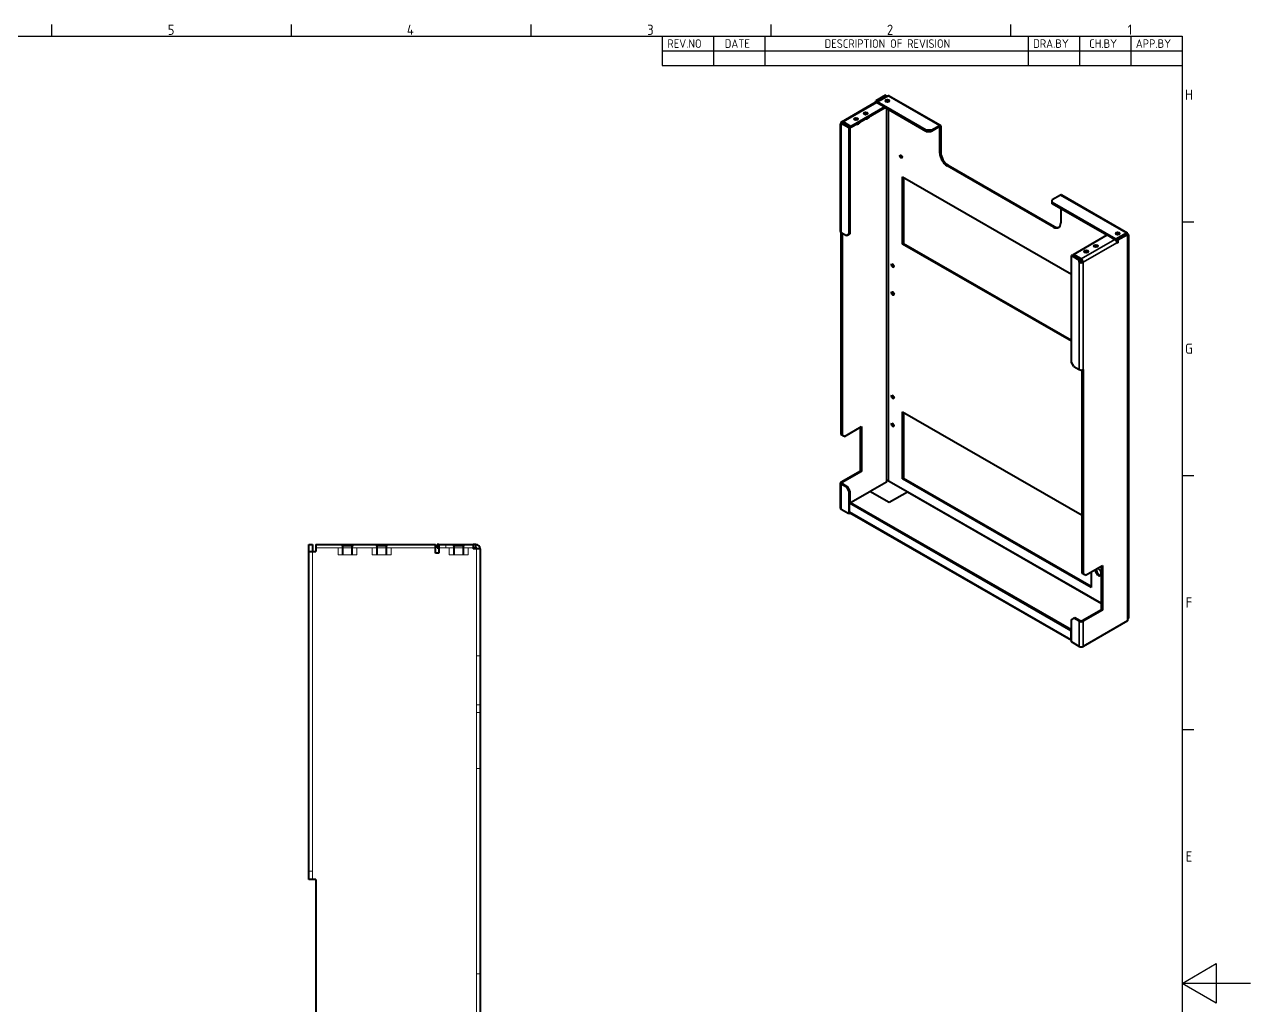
# Model space of a CAD drawing. Header units: millimetres. Extents: x 0 to 1682, y 0 to 1188.
# Drawn here: x 965 to 1682, y 581 to 1155 of the extents above; entities that cross this region are included whole.
import ezdxf

# ---------------------------------------------------------------- set-up
doc = ezdxf.new("R2010")
doc.units = ezdxf.units.MM
doc.header["$LTSCALE"] = 2
doc.linetypes.add('DASHED', pattern=[0.2067, 0.1654, -0.0413])
doc.layers.get('0').update_dxf_attribs({"color": 3, "lineweight": 25, "true_color": 0x00ff00})
for name, color, linetype, lineweight, true_color in [('가려진 것(ISO)', 2, 'DASHED', 18, 0xffff00), ('가시적인 것(ISO)', 3, 'Continuous', 40, 0x00ff00), ('가시적인 좁은 것(ISO)', 3, 'Continuous', 35, 0x00ff00), ('기호(ISO)', 5, 'Continuous', 25, 0x0000ff)]:
    doc.layers.add(name, color=color, linetype=linetype, lineweight=lineweight, true_color=true_color)
doc.layers.add('경계(ISO)', color=7, linetype='Continuous', lineweight=25)
doc.styles.add('ISO ProportionalPSTEK', font='isocp.shx')
doc.styles.add('문자 텍스트_PSTEK_POSCO', font='isocp.shx')

# ---------------------------------------------------------------- blocks, each defined once
blk = doc.blocks.new('경계 Default Border')
at = {"layer": '경계(ISO)'}
for p, q in [((490.58, 574), (490.58, 577.4)), ((560.67, 574), (560.67, 577.4)), ((630.75, 574), (630.75, 577.4)), ((700.83, 574), (700.83, 577.4)), ((770.92, 574), (770.92, 577.4)), ((821, 519.75), (824.4, 519.75)), ((821, 445.5), (824.4, 445.5)), ((821, 371.25), (824.4, 371.25))]:
    blk.add_line(p, q, dxfattribs=at)
at = {"layer": '경계(ISO)', "flags": 128}
for points in [[(20, 20), (20, 574), (821, 574), (821, 20), (20, 20)], [(841, 297), (821, 297), (831, 302.77), (831, 291.23), (821, 297)]]:
    blk.add_lwpolyline(points, dxfattribs=at)
at = {"layer": '경계(ISO)', "color": 2, "true_color": 0xffff00, "char_height": 3, "attachment_point": 7, "style": '문자 텍스트_PSTEK_POSCO'}
for s, insert in [('5', (524.46, 574.37)), ('4', (594.37, 574.4)), ('3', (664.62, 574.37)), ('2', (734.71, 574.37)), ('1', (805.13, 574.4)), ('H', (821.88, 555.37)), ('G', (821.88, 481.1)), ('F', (822.04, 406.87)), ('E', (822.04, 332.6))]:
    blk.add_mtext(s, dxfattribs=dict(at, insert=insert))
blk = doc.blocks.new('리비전 내역')
at = {"layer": '기호(ISO)'}
for p, q in [((669, 574), (821, 574)), ((669, 574), (669, 569.72)), ((684, 574), (684, 569.72)), ((699, 574), (699, 569.72)), ((776, 574), (776, 569.72)), ((791, 574), (791, 569.72)), ((806, 574), (806, 569.72)), ((821, 574), (821, 569.72)), ((669, 569.72), (821, 569.72)), ((669, 569.72), (669, 565.44)), ((684, 569.72), (684, 565.44)), ((699, 569.72), (699, 565.44)), ((776, 569.72), (776, 565.44)), ((791, 569.72), (791, 565.44)), ((806, 569.72), (806, 565.44)), ((821, 569.72), (821, 565.44)), ((669, 565.44), (821, 565.44))]:
    blk.add_line(p, q, dxfattribs=at)
at = {"layer": '기호(ISO)', "color": 2, "true_color": 0xffff00, "char_height": 2.5, "attachment_point": 7, "style": 'ISO ProportionalPSTEK'}
for s, insert in [('REV.NO', (670.53, 570.58)), ('DATE', (687.31, 570.58)), ('DESCRIPTION OF REVISION', (716.51, 570.58)), ('DRA.BY', (777.48, 570.58)), ('CH.BY', (793.86, 570.58)), ('APP.BY', (807.48, 570.58))]:
    blk.add_mtext(s, dxfattribs=dict(at, insert=insert))

msp = doc.modelspace()

# ---------------------------------------------------------------- linework, layer by layer
at = {"layer": '가려진 것(ISO)'}
for p, q in [((1133.5208, 846.6416), (1133.5208, 654.6416)), ((1205.5208, 848.6416), (1135.5208, 848.6416)), ((1148.5208, 848.6416), (1148.5208, 844.6416)), ((1150.7708, 849.6416), (1150.7708, 850.6416)), ((1150.7708, 849.6416), (1157.2708, 849.6416)), ((1151.0208, 849.6416), (1151.0208, 844.6416)), ((1151.5623, 849.6416), (1151.5623, 844.6416)), ((1156.4793, 849.6416), (1156.4793, 844.6416)), ((1157.0208, 844.6416), (1157.0208, 849.6416)), ((1157.2708, 849.6416), (1157.2708, 850.6416)), ((1159.5208, 848.6416), (1159.5208, 844.6416)), ((1168.5208, 848.6416), (1168.5208, 844.6416)), ((1170.7708, 849.6416), (1170.7708, 850.6416)), ((1170.7708, 849.6416), (1177.2708, 849.6416)), ((1171.0208, 849.6416), (1171.0208, 844.6416)), ((1171.5623, 849.6416), (1171.5623, 844.6416)), ((1176.4793, 849.6416), (1176.4793, 844.6416)), ((1177.0208, 844.6416), (1177.0208, 849.6416)), ((1177.2708, 849.6416), (1177.2708, 850.6416)), ((1179.5208, 848.6416), (1179.5208, 844.6416)), ((1207.5208, 848.6416), (1227.5208, 848.6416)), ((1211.5208, 850.6416), (1211.5208, 848.6416)), ((1213.5208, 848.6416), (1213.5208, 844.6416)), ((1215.7708, 849.6416), (1215.7708, 850.6416)), ((1215.7708, 849.6416), (1222.2708, 849.6416)), ((1216.0208, 849.6416), (1216.0208, 844.6416)), ((1216.5623, 849.6416), (1216.5623, 844.6416)), ((1221.4793, 849.6416), (1221.4793, 844.6416)), ((1222.0208, 844.6416), (1222.0208, 849.6416)), ((1222.2708, 849.6416), (1222.2708, 850.6416)), ((1224.5208, 848.6416), (1224.5208, 844.6416)), ((1229.5208, 162.1416), (1229.5208, 848.1416)), ((1159.5208, 844.6416), (1148.5208, 844.6416)), ((1179.5208, 844.6416), (1168.5208, 844.6416)), ((1224.5208, 844.6416), (1213.5208, 844.6416)), ((1231.5208, 785.6416), (1229.5208, 785.6416)), ((1231.5208, 756.8916), (1229.5208, 756.8916)), ((1231.5208, 752.3916), (1229.5208, 752.3916)), ((1231.5208, 719.6416), (1229.5208, 719.6416)), ((1131.5208, 659.6416), (1133.5208, 659.6416)), ((1231.5208, 599.6416), (1229.5208, 599.6416))]:
    msp.add_line(p, q, dxfattribs=at)
at = {"layer": '가시적인 것(ISO)'}
for p, q in [((1468.6987, 1113.4904), (1463.0418, 1110.2329)), ((1469.2643, 1113.1647), (1463.6075, 1109.9071)), ((1463.7489, 1109.4999), (1470.1129, 1113.1647)), ((1469.2643, 1113.1647), (1468.6987, 1113.4904)), ((1469.2643, 1112.6761), (1469.2643, 1113.1647)), ((1470.2543, 1113.0832), (1470.1129, 1113.1647)), ((1470.7533, 1113.1323), (1500.7346, 1095.8672)), ((1443.01, 1097.9326), (1462.809, 1109.3341)), ((1468.133, 1106.6496), (1448.334, 1095.2481)), ((1468.133, 1105.9955), (1448.334, 1094.594)), ((1463.0418, 1109.4061), (1463.0418, 1110.2329)), ((1463.0418, 1110.2329), (1463.6075, 1109.9071)), ((1463.6075, 1109.9071), (1463.6075, 1109.2556)), ((1463.6075, 1109.2556), (1468.133, 1106.6496)), ((1492.4574, 1092.9678), (1463.7489, 1109.4999)), ((1463.7489, 1109.1742), (1463.7489, 1109.4999)), ((1468.133, 1105.9955), (1468.133, 1106.6496)), ((1492.4574, 1092.3137), (1468.133, 1106.3213)), ((1443.2428, 1097.5284), (1442.6771, 1097.2026)), ((1442.6771, 1097.2026), (1442.6771, 1095.8945)), ((1442.6771, 1097.2026), (1447.2026, 1094.5966)), ((1447.7683, 1094.9223), (1443.2428, 1097.5284)), ((1448.334, 1095.2481), (1443.8085, 1097.8541)), ((1442.2085, 1033.7584), (1442.2085, 1096.5461)), ((1447.7683, 1094.9223), (1447.2026, 1094.5966)), ((1447.2026, 1094.5966), (1447.2026, 1032.136)), ((1447.7683, 1094.9223), (1447.7683, 1032.4617)), ((1448.334, 1094.594), (1447.7683, 1094.9198)), ((1448.334, 1094.594), (1448.334, 1095.2481)), ((1495.2859, 1092.9678), (1492.4574, 1092.9678)), ((1492.4574, 1092.9678), (1492.4574, 1092.3137)), ((1492.4574, 1092.3137), (1495.2859, 1092.3137)), ((1495.2859, 1092.9678), (1500.2356, 1095.8181)), ((1500.2356, 1095.1641), (1495.2859, 1092.3137)), ((1495.2859, 1092.3137), (1495.2859, 1092.9678)), ((1500.377, 1079.5486), (1500.377, 1095.082)), ((1500.9427, 1095.4078), (1500.9427, 1079.8744)), ((1566.8451, 1036.367), (1504.6197, 1072.2002)), ((1505.1854, 1072.5259), (1567.4108, 1036.6927)), ((1478.4709, 1026.4328), (1478.4709, 1065.675)), ((1478.4709, 1065.675), (1577.3103, 1008.7572)), ((1479.0366, 1065.3493), (1479.0366, 1026.7585)), ((1570.9463, 1055.0986), (1565.9965, 1052.2482)), ((1571.4453, 1055.1476), (1609.9119, 1032.9962)), ((1565.9965, 1050.6194), (1565.9965, 1052.2482)), ((1565.9965, 1049.9654), (1565.9965, 1050.6194)), ((1603.1904, 1029.2009), (1565.9965, 1050.6194)), ((1597.9556, 1031.5614), (1565.9965, 1049.9654)), ((1571.0877, 1047.0336), (1571.0877, 1038.8291)), ((1442.6771, 1033.1069), (1445.7884, 1031.3153)), ((1442.6771, 915.0481), (1442.6771, 1033.1069)), ((1443.2428, 1032.7812), (1443.2428, 914.7223)), ((1446.3541, 1031.641), (1447.7683, 1032.4617)), ((1447.7683, 1032.4617), (1447.2026, 1032.136)), ((1609.5543, 1032.8657), (1603.1904, 1029.2009)), ((1609.5543, 1032.3771), (1603.8975, 1029.1195)), ((1609.5543, 1032.8657), (1609.4129, 1032.9471)), ((1609.5543, 1032.3771), (1609.5543, 1032.8657)), ((1609.5543, 1032.3771), (1610.12, 1032.0513)), ((1609.6985, 1032.294), (1610.12, 1032.5368)), ((1447.2026, 1032.136), (1445.7884, 1031.3153)), ((1445.7884, 1031.3153), (1446.3541, 1031.641)), ((1479.0366, 1026.7585), (1478.4709, 1026.4328)), ((1577.3103, 969.515), (1478.4709, 1026.4328)), ((1479.0366, 1026.7585), (1577.3103, 970.1665)), ((1578.4416, 1020.3241), (1598.2406, 1031.7255)), ((1598.2406, 1031.7255), (1602.7661, 1029.1195)), ((1603.1904, 1028.7797), (1603.1904, 1029.2009)), ((1603.3264, 1028.6252), (1603.8975, 1028.9541)), ((1603.869, 1027.468), (1603.8975, 1027.4844)), ((1603.8975, 1029.1195), (1604.4632, 1028.7937)), ((1603.8975, 1027.4844), (1603.8975, 1029.1195)), ((1603.8975, 1027.4844), (1604.4632, 1027.1586)), ((1603.8975, 1026.8329), (1603.8975, 1027.1599)), ((1604.4632, 1027.1586), (1603.8975, 1026.8329)), ((1604.4632, 1028.7937), (1610.12, 1032.0513)), ((1604.4632, 1028.7937), (1604.4632, 1027.1586)), ((1610.12, 1032.0513), (1610.12, 1031.2338)), ((1610.5886, 1031.8853), (1610.5886, 807.5503)), ((1577.8759, 1019.9983), (1577.3103, 1019.6725)), ((1577.3103, 1019.6725), (1581.8357, 1017.0665)), ((1577.3103, 957.2119), (1577.3103, 1019.6725)), ((1577.8759, 1019.9983), (1582.4014, 1017.3923)), ((1582.9671, 1017.718), (1578.4416, 1020.3241)), ((1578.4416, 1019.6725), (1578.4416, 1020.3241)), ((1581.8357, 1017.0665), (1582.4014, 1017.3923)), ((1581.8357, 1015.7584), (1581.8357, 1017.0665)), ((1582.4014, 1016.0842), (1581.8357, 1015.7584)), ((1582.4014, 1017.3923), (1582.4014, 1016.0842)), ((1582.4014, 1017.3897), (1582.9671, 1017.064)), ((1583.5328, 1016.0842), (1584.0985, 1015.7584)), ((1578.7245, 954.7625), (1577.3103, 957.2119)), ((1578.7245, 954.7625), (1581.8357, 952.9708)), ((1583.5328, 833.9347), (1583.5328, 952.7604)), ((1584.0985, 952.9708), (1584.0985, 833.6089)), ((1478.4709, 889.0849), (1478.4709, 928.3271)), ((1478.4709, 928.3271), (1583.5328, 867.826)), ((1479.0366, 928.0014), (1479.0366, 889.4106)), ((1444.657, 913.9016), (1454.5565, 919.6023)), ((1453.9908, 893.7666), (1453.9908, 919.2766)), ((1454.5565, 919.6023), (1454.5565, 893.4408)), ((1443.2428, 914.7223), (1442.6771, 915.0481)), ((1442.6771, 915.0481), (1444.0913, 914.2274)), ((1444.657, 913.9016), (1443.2428, 914.7223)), ((1444.0913, 914.2274), (1444.657, 913.9016)), ((1442.6771, 887.2515), (1453.9908, 893.7666)), ((1454.5565, 893.4408), (1443.2428, 886.9257)), ((1453.9908, 893.7666), (1454.5565, 893.4408)), ((1479.0366, 889.4106), (1478.4709, 889.0849)), ((1588.7795, 825.5623), (1478.4709, 889.0849)), ((1479.0366, 889.4106), (1588.7795, 826.2138)), ((1442.2085, 871.8841), (1442.2085, 886.5999)), ((1445.7884, 884.1568), (1442.6771, 885.9484)), ((1443.2428, 886.2742), (1446.3541, 884.4825)), ((1446.3541, 884.4825), (1445.7884, 884.1568)), ((1445.7884, 884.1568), (1447.2026, 881.7073)), ((1447.7683, 882.033), (1446.3541, 884.4825)), ((1447.2026, 881.7073), (1447.7683, 882.033)), ((1447.2026, 881.7073), (1447.2026, 868.6265)), ((1447.7683, 882.033), (1447.7683, 875.1669)), ((1448.2123, 875.237), (1459.5063, 881.7408)), ((1470.82, 875.2256), (1459.5063, 881.7408)), ((1469.2643, 887.1947), (1459.6499, 881.6581)), ((1469.2643, 888.0122), (1469.2643, 887.1947)), ((1470.3957, 888.0122), (1481.568, 881.5785)), ((1448.0511, 875.3298), (1447.4855, 875.004)), ((1447.4855, 869.7717), (1447.4855, 875.004)), ((1447.4855, 875.004), (1577.0274, 800.4058)), ((1448.0511, 875.3298), (1577.3103, 800.8944)), ((1481.4266, 881.3336), (1470.82, 875.2256)), ((1447.2026, 868.6265), (1442.6771, 871.2326)), ((1447.7683, 868.9523), (1447.2026, 868.6265)), ((1447.7683, 869.0694), (1447.7683, 868.9523)), ((1577.3103, 794.4673), (1447.8184, 869.0367)), ((1131.5208, 846.6416), (1131.5208, 850.6416)), ((1131.5208, 850.6416), (1133.5208, 850.6416)), ((1131.5208, 846.6416), (1135.5208, 846.6416)), ((1131.5208, 654.6416), (1131.5208, 846.6416)), ((1133.5208, 850.6416), (1133.5208, 846.6416)), ((1135.5208, 850.6416), (1205.5208, 850.6416)), ((1135.5208, 850.6416), (1135.5208, 846.6416)), ((1205.5208, 846.6416), (1205.5208, 850.6416)), ((1205.5208, 845.6416), (1205.5208, 846.6416)), ((1207.5208, 850.6416), (1206.5208, 850.6416)), ((1206.5208, 848.6416), (1206.5208, 850.6416)), ((1206.5208, 848.6416), (1207.5208, 848.6416)), ((1207.5208, 850.6416), (1227.5208, 850.6416)), ((1207.5208, 850.6416), (1207.5208, 845.6416)), ((1227.5208, 850.6416), (1227.5208, 848.1416)), ((1229.0208, 850.6416), (1227.5208, 850.6416)), ((1227.5208, 848.6416), (1229.0208, 848.6416)), ((1231.5208, 848.1416), (1227.5208, 848.1416)), ((1229.0208, 848.6416), (1229.0208, 850.6416)), ((1231.5208, 848.1416), (1231.5208, 162.1416)), ((1207.5208, 845.6416), (1205.5208, 845.6416)), ((1584.0985, 833.6089), (1583.5328, 833.9347)), ((1583.5328, 833.9347), (1584.947, 833.114)), ((1585.5127, 832.7882), (1584.0985, 833.6089)), ((1584.947, 833.114), (1585.5127, 832.7882)), ((1585.5127, 832.7882), (1595.4122, 838.489)), ((1588.7795, 834.6695), (1588.7795, 825.5623)), ((1594.8465, 812.6532), (1594.8465, 838.1632)), ((1595.4122, 838.489), (1595.4122, 812.3275)), ((1583.5328, 806.1381), (1594.8465, 812.6532)), ((1595.4122, 812.3275), (1584.0985, 805.8123)), ((1594.8465, 812.6532), (1595.4122, 812.3275)), ((1577.3103, 806.7833), (1578.7245, 807.604)), ((1577.3103, 793.7025), (1577.3103, 806.7833)), ((1578.7245, 807.604), (1579.2902, 807.9297)), ((1581.8357, 805.8123), (1578.7245, 807.604)), ((1579.2902, 807.9297), (1582.4014, 806.1381)), ((1610.12, 806.0813), (1584.0985, 791.0965)), ((1610.12, 806.8988), (1610.12, 806.0813)), ((1577.3103, 800.5687), (1577.0274, 800.4058)), ((1577.0274, 800.4058), (1577.0274, 795.1735)), ((1581.8357, 791.0965), (1577.3103, 793.7025)), ((1135.5208, 654.6416), (1131.5208, 654.6416)), ((1135.5208, 654.6416), (1135.5208, 289.6416))]:
    msp.add_line(p, q, dxfattribs=at)
for radius in [2.5, 0.5]:
    msp.add_arc((1229.0208, 848.1416), radius, 0, 90, dxfattribs=at)
for centre, major_axis, ratio, start_param, end_param in [((1469.83, 1112.0214), (-1.6, 0), 0.5758617, 4.77872199, 5.0737561), ((1470.2543, 1112.2657), (0.499, 0.8666), 0.57809312, 0, 0.78346445), ((1463.6075, 1107.9475), (-0.7985, 1.3865), 0.57809312, 5.49972085, 6.28318531), ((1469.6886, 1109.8244), (-1.3, 0), 0.5758617, 3.36178199, 6.06299598), ((1469.6886, 1109.8244), (-0.9834, 0), 0.5758617, 2.77490273, 6.64987523), ((1443.8085, 1096.5461), (-1.6, 0), 0.5758617, 5.49778714, 7.06858347), ((1443.8085, 1096.5461), (-0.7985, 1.3865), 0.57809312, 5.49972085, 7.06664976), ((1451.3038, 1099.2373), (-1.3, 0), 0.5758617, 3.36178199, 6.06299598), ((1451.3038, 1099.2373), (-0.9834, 0), 0.5758617, 2.77490273, 6.64987523), ((1451.3038, 1097.6022), (2.2, 0), 0.5758617, 4.73723368, 6.25834061), ((1456.9607, 1102.4949), (-1.3, 0), 0.5758617, 3.36178199, 6.06299598), ((1456.9607, 1102.4949), (-0.9834, 0), 0.5758617, 2.77490273, 6.64987523), ((1456.9607, 1100.8598), (2.2, 0), 0.5758617, 4.73723368, 6.25834061), ((1500.2356, 1095.0006), (0.499, 0.8666), 0.57809312, 5.49585344, 7.06664976), ((1500.2356, 1095.0006), (0.0998, 0.1733), 0.57809312, 5.49585344, 7.06664976), ((1478.2305, 1077.9107), (0.4491, -0.7799), 0.57809312, 3.8197093, 5.60506866), ((1504.6197, 1077.1055), (2.9942, -5.1995), 0.57809312, 3.92892453, 5.49972085), ((1505.1854, 1077.4312), (-2.9942, 5.1995), 0.57809312, 0.78733187, 2.3581282), ((1570.9463, 1054.281), (0.499, 0.8666), 0.57809312, 0, 0.78346445), ((1443.8085, 1033.7584), (-1.6, 0), 0.5758617, 0, 0.78539816), ((1566.8451, 1041.2722), (2.9942, -5.1995), 0.57809312, 5.49972085, 7.07051718), ((1567.4108, 1041.598), (2.9942, -5.1995), 0.57809312, 5.49972085, 6.18894676), ((1604.3217, 1032.2944), (-1.3, 0), 0.5758617, 3.36178199, 6.06299598), ((1604.3217, 1032.2944), (-0.9834, 0), 0.5758617, 2.77490273, 6.64987523), ((1609.4129, 1032.1296), (0.499, 0.8666), 0.57809312, 5.49585344, 7.06664976), ((1608.9886, 1031.8853), (1.6, 0), 0.5758617, 5.49778714, 7.06858347), ((1591.5938, 1024.9648), (-1.3, 0), 0.5758617, 3.36178199, 6.06299598), ((1591.5938, 1024.9648), (-0.9834, 0), 0.5758617, 2.77490273, 6.64987523), ((1602.7661, 1027.8114), (0.7985, -1.3865), 0.57809312, 0.78733187, 2.3581282), ((1585.937, 1021.7073), (-1.3, 0), 0.5758617, 3.36178199, 6.06299598), ((1585.937, 1021.7073), (-0.9834, 0), 0.5758617, 2.77490273, 6.64987523), ((1473.012, 1013.9602), (0.5489, -0.9532), 0.57809312, 3.33527682, 6.08950114), ((1473.3656, 1014.1638), (0.7985, -1.3865), 0.57809312, 4.10007241, 5.32470555), ((1582.9671, 1016.4099), (-1.6, 0), 0.5758617, 0.78539816, 2.35619449), ((1582.9671, 1016.4099), (0.8, 0), 0.5758617, 3.92699082, 5.49778714), ((1582.9671, 1016.4099), (-0.7985, 1.3865), 0.57809312, 3.92892453, 5.49972085), ((1582.9671, 1016.4099), (0.3992, -0.6933), 0.57809312, 0.78733187, 2.3581282), ((1473.012, 997.6093), (0.5489, -0.9532), 0.57809312, 3.33527682, 6.08950114), ((1473.3656, 997.8129), (0.7985, -1.3865), 0.57809312, 4.10007241, 5.32470555), ((1582.9671, 953.6223), (1.6, 0), 0.5758617, 3.92699082, 5.49778714), ((1473.012, 937.1108), (0.5489, -0.9532), 0.57809312, 3.33527682, 6.08950114), ((1473.3656, 937.3144), (0.7985, -1.3865), 0.57809312, 4.10007241, 5.32470555), ((1473.012, 920.7599), (0.5489, -0.9532), 0.57809312, 3.33527682, 6.08950114), ((1473.3656, 920.9635), (0.7985, -1.3865), 0.57809312, 4.10007241, 5.32470555), ((1443.8085, 886.5999), (-1.6, 0), 0.5758617, 5.49778714, 7.06858347), ((1443.8085, 886.5999), (-0.8, 0), 0.5758617, 5.49778714, 7.06858347), ((1469.83, 887.6865), (-0.8, 0), 0.5758617, 4.17967107, 5.49778714), ((1469.83, 887.6865), (-0.8, 0), 0.5758617, 3.92699082, 4.17967107), ((1481.4266, 881.4971), (-0.0998, -0.1733), 0.57809312, 0.78346445, 2.35426078), ((1443.8085, 871.8841), (-1.6, 0), 0.5758617, 0, 0.78539816), ((1448.6168, 870.4232), (-0.7985, -1.3865), 0.57809312, 5.49585344, 6.28318531), ((1593.0222, 834.5648), (1.1977, -2.0798), 0.57809312, 3.54441477, 9.02195585), ((1593.5879, 834.8906), (1.1977, -2.0798), 0.57809312, 3.54441477, 6.04571179), ((1582.9671, 806.4638), (-1.6, 0), 0.5758617, 0.78539816, 2.35619449), ((1582.9671, 806.4638), (0.8, 0), 0.5758617, 3.92699082, 5.49778714), ((1608.9886, 807.5503), (1.6, 0), 0.5758617, 5.49778714, 6.28318531), ((1578.1588, 795.825), (-0.7985, -1.3865), 0.57809312, 5.49585344, 6.21858768), ((1582.9671, 791.748), (-1.6, 0), 0.5758617, 0.78539816, 2.35619449)]:
    msp.add_ellipse(centre, major_axis=major_axis, ratio=ratio, start_param=start_param, end_param=end_param, dxfattribs=at)
for centre, major_axis, ratio in [((1469.6886, 1110.1514), (-1.3, 0), 0.5758617), ((1451.3038, 1099.5643), (-1.3, 0), 0.5758617), ((1456.9607, 1102.8219), (-1.3, 0), 0.5758617), ((1477.6648, 1077.5849), (-0.4491, 0.7799), 0.57809312), ((1604.3217, 1032.6214), (-1.3, 0), 0.5758617), ((1591.5938, 1025.2919), (-1.3, 0), 0.5758617), ((1585.937, 1022.0343), (-1.3, 0), 0.5758617), ((1472.7999, 1013.8381), (-0.5489, 0.9532), 0.57809312), ((1472.7999, 997.4871), (-0.5489, 0.9532), 0.57809312), ((1472.7999, 936.9886), (-0.5489, 0.9532), 0.57809312), ((1472.7999, 920.6377), (-0.5489, 0.9532), 0.57809312)]:
    msp.add_ellipse(centre, major_axis=major_axis, ratio=ratio, dxfattribs=at)
at = {"layer": '가시적인 좁은 것(ISO)'}
for p, q in [((1500.2356, 1095.8181), (1470.2543, 1113.0832)), ((1463.6075, 1109.2556), (1443.8085, 1097.8541)), ((1469.2643, 888.0122), (1469.2643, 1105.6698)), ((1470.3957, 1105.0182), (1470.3957, 888.0122)), ((1443.8085, 1097.8541), (1443.8085, 1097.2026)), ((1442.6771, 1095.8945), (1442.6771, 1033.1069)), ((1500.377, 1095.082), (1500.2351, 1095.1638)), ((1500.9427, 1079.8744), (1500.377, 1079.5486)), ((1504.6197, 1072.2002), (1505.1854, 1072.5259)), ((1609.4129, 1032.9471), (1570.9463, 1055.0986)), ((1567.4108, 1036.6927), (1566.8451, 1036.367)), ((1582.9671, 1017.718), (1602.7661, 1029.1195)), ((1603.8975, 1027.1599), (1584.0985, 1015.7584)), ((1610.12, 806.8988), (1610.12, 1031.2338)), ((1581.8357, 952.9708), (1581.8357, 1015.7584)), ((1582.9671, 1017.064), (1582.9671, 1017.718)), ((1584.0985, 1015.7584), (1584.0985, 952.9708)), ((1442.6771, 885.9484), (1442.6771, 871.2326)), ((1443.2428, 886.9257), (1443.2428, 886.2742)), ((1594.8465, 816.0194), (1481.4266, 881.3336)), ((1481.568, 881.5785), (1594.8465, 816.3458)), ((1447.4855, 869.7717), (1577.0274, 795.1735)), ((1581.8357, 791.0965), (1581.8357, 805.8123)), ((1584.0985, 805.8123), (1584.0985, 791.0965)), ((1577.0274, 795.1735), (1577.3103, 795.3364))]:
    msp.add_line(p, q, dxfattribs=at)

# ---------------------------------------------------------------- block references
at = {"xscale": 2, "yscale": 2, "zscale": 2}
msp.add_blockref('경계 Default Border', (0, 0), dxfattribs=at)
at = {"layer": '기호(ISO)', "xscale": 2, "yscale": 2, "zscale": 2}
msp.add_blockref('리비전 내역', (0, 0), dxfattribs=at)

doc.saveas('drawing.dxf')
